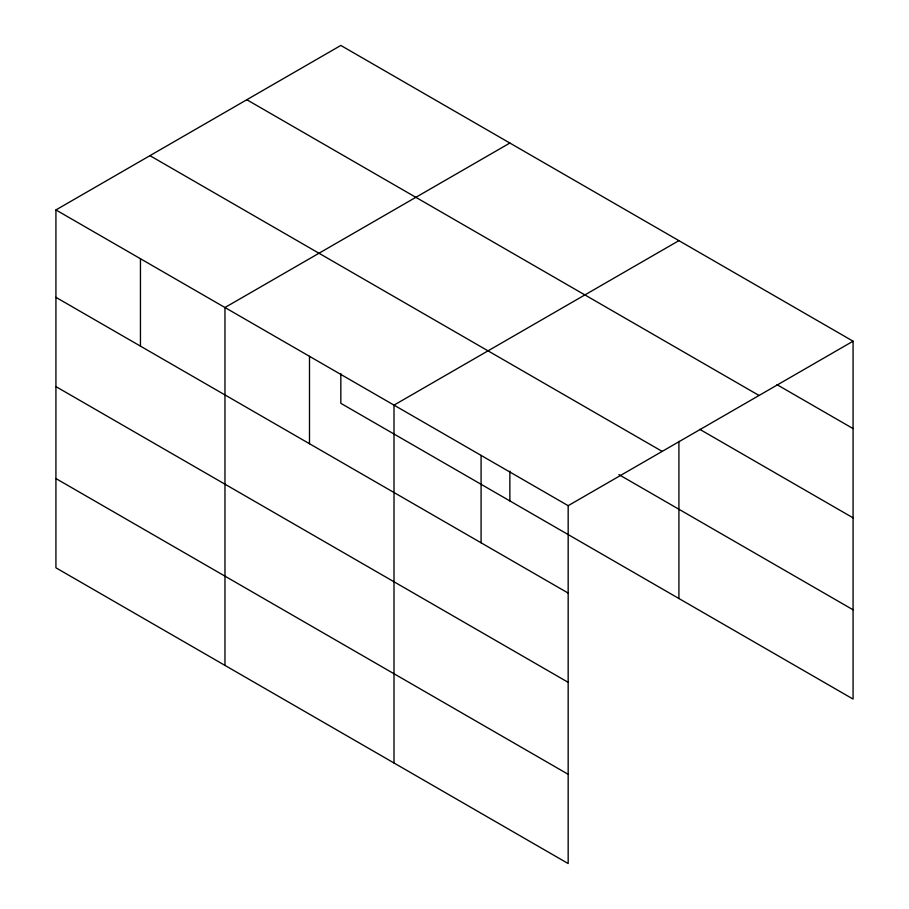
<?xml version="1.0" encoding="UTF-8"?>
<svg xmlns="http://www.w3.org/2000/svg" width="909" height="909" viewBox="0 0 909 909"><rect width="100%" height="100%" fill="white"/><g stroke="black" fill="none" stroke-linecap="round" stroke-linejoin="round"><path stroke-width="1.36" d="M340.83 373.576L340.83 403.323L853.074 699.066L853.074 341.193L340.83 45.45L55.926 209.934L55.926 567.807L568.17 863.55L568.17 505.677L55.926 209.934M509.869 143.043L224.966 307.526L224.966 665.411M678.909 240.635L394.006 405.13L394.006 763.003M568.17 505.677L853.074 341.193M777.025 384.689L853.074 428.594M246.816 99.729L759.049 395.472M699.76 429.332L853.074 517.846M149.951 155.655L662.184 451.398M618.893 474.6L853.074 609.803M55.926 297.334L568.17 593.077M55.926 386.598L568.17 682.329M55.926 478.554L568.17 774.298M678.909 441.342L678.909 598.508M509.869 471.169L509.869 500.916M481.088 455.398L481.088 542.798M309.492 356.328L309.492 443.728M140.452 258.735L140.452 346.136"/></g></svg>
